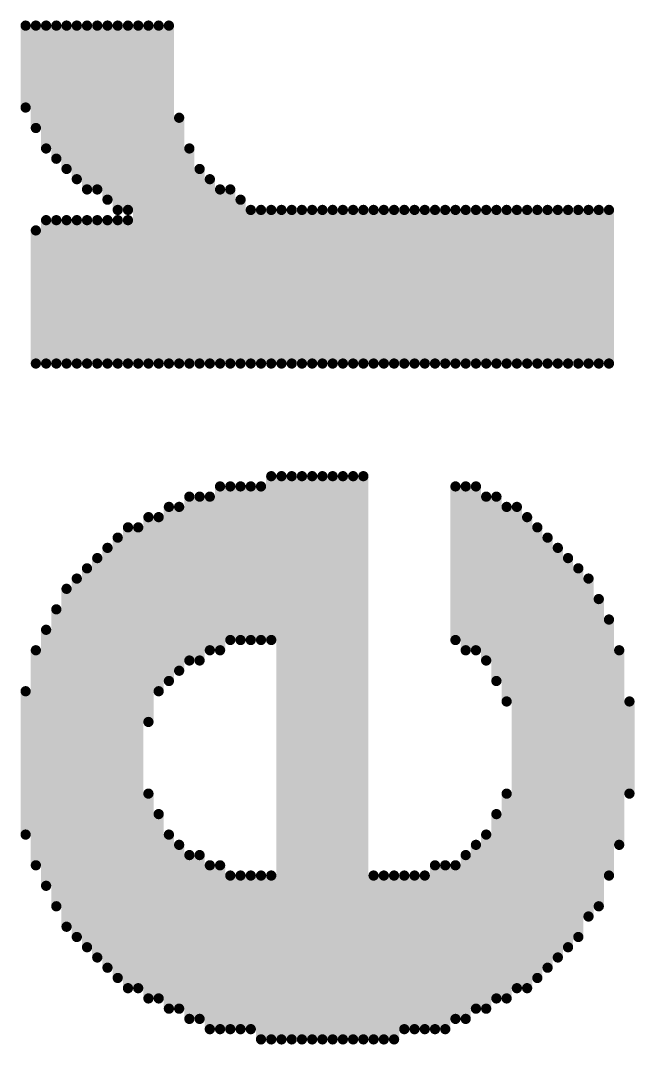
# Model space of a CAD drawing. Header units: millimetres. Extents: x 3.36 to 9.53, y 8.95 to 11.93.
# Drawn here: x 3.8679 to 3.9399, y 9.8846 to 10.0046 of the extents above; entities that cross this region are included whole.
import ezdxf

# ---------------------------------------------------------------- set-up
doc = ezdxf.new("R2010")
doc.units = ezdxf.units.MM
doc.header["$MEASUREMENT"] = 0
doc.layers.add('TOPOVERLAY', color=2, linetype='CONTINUOUS')

msp = doc.modelspace()

# ---------------------------------------------------------------- linework, layer by layer
at = {"layer": 'TOPOVERLAY', "const_width": 0.0012}
for points in [[(3.86849, 9.99437), (3.86849, 10.00397)], [(3.86969, 9.99197), (3.86969, 10.00397)], [(3.87089, 9.98957), (3.87089, 10.00397)], [(3.87209, 9.98837), (3.87209, 10.00397)], [(3.87329, 9.98717), (3.87329, 10.00397)], [(3.87449, 9.98597), (3.87449, 10.00397)], [(3.87569, 9.98477), (3.87569, 10.00397)], [(3.87689, 9.98477), (3.87689, 10.00397)], [(3.87809, 9.98357), (3.87809, 10.00397)], [(3.87929, 9.98237), (3.87929, 10.00397)], [(3.88049, 9.98237), (3.88049, 10.00397)], [(3.88169, 9.96437), (3.88169, 10.00397)], [(3.88289, 9.96437), (3.88289, 10.00397)], [(3.88409, 9.96437), (3.88409, 10.00397)], [(3.88529, 9.96437), (3.88529, 10.00397)], [(3.88649, 9.96437), (3.88649, 9.99317)], [(3.88769, 9.96437), (3.88769, 9.98957)], [(3.88889, 9.96437), (3.88889, 9.98717)], [(3.89009, 9.96437), (3.89009, 9.98597)], [(3.89129, 9.96437), (3.89129, 9.98477)], [(3.89249, 9.96437), (3.89249, 9.98477)], [(3.89369, 9.96437), (3.89369, 9.98357)], [(3.89489, 9.96437), (3.89489, 9.98237)], [(3.89609, 9.96437), (3.89609, 9.98237)], [(3.89729, 9.96437), (3.89729, 9.98237)], [(3.89849, 9.96437), (3.89849, 9.98237)], [(3.89969, 9.96437), (3.89969, 9.98237)], [(3.90089, 9.96437), (3.90089, 9.98237)], [(3.90209, 9.96437), (3.90209, 9.98237)], [(3.90329, 9.96437), (3.90329, 9.98237)], [(3.90449, 9.96437), (3.90449, 9.98237)], [(3.90569, 9.96437), (3.90569, 9.98237)], [(3.90689, 9.96437), (3.90689, 9.98237)], [(3.90809, 9.96437), (3.90809, 9.98237)], [(3.90929, 9.96437), (3.90929, 9.98237)], [(3.91049, 9.96437), (3.91049, 9.98237)], [(3.91169, 9.96437), (3.91169, 9.98237)], [(3.91289, 9.96437), (3.91289, 9.98237)], [(3.91409, 9.96437), (3.91409, 9.98237)], [(3.91529, 9.96437), (3.91529, 9.98237)], [(3.91649, 9.96437), (3.91649, 9.98237)], [(3.91769, 9.96437), (3.91769, 9.98237)], [(3.91889, 9.96437), (3.91889, 9.98237)], [(3.92009, 9.96437), (3.92009, 9.98237)], [(3.92129, 9.96437), (3.92129, 9.98237)], [(3.92249, 9.96437), (3.92249, 9.98237)], [(3.92369, 9.96437), (3.92369, 9.98237)], [(3.92489, 9.96437), (3.92489, 9.98237)], [(3.92609, 9.96437), (3.92609, 9.98237)], [(3.92729, 9.96437), (3.92729, 9.98237)], [(3.92849, 9.96437), (3.92849, 9.98237)], [(3.92969, 9.96437), (3.92969, 9.98237)], [(3.93089, 9.96437), (3.93089, 9.98237)], [(3.93209, 9.96437), (3.93209, 9.98237)], [(3.93329, 9.96437), (3.93329, 9.98237)], [(3.93449, 9.96437), (3.93449, 9.98237)], [(3.93569, 9.96437), (3.93569, 9.98237)], [(3.93689, 9.96437), (3.93689, 9.98237)], [(3.87089, 9.96437), (3.87089, 9.98117)], [(3.87209, 9.96437), (3.87209, 9.98117)], [(3.87329, 9.96437), (3.87329, 9.98117)], [(3.87449, 9.96437), (3.87449, 9.98117)], [(3.87569, 9.96437), (3.87569, 9.98117)], [(3.87689, 9.96437), (3.87689, 9.98117)], [(3.87809, 9.96437), (3.87809, 9.98117)], [(3.87929, 9.96437), (3.87929, 9.98117)], [(3.88049, 9.96437), (3.88049, 9.98117)], [(3.86969, 9.96437), (3.86969, 9.97997)], [(3.89729, 9.93197), (3.89729, 9.95117)], [(3.89849, 9.88517), (3.89849, 9.95117)], [(3.89969, 9.88517), (3.89969, 9.95117)], [(3.90089, 9.88517), (3.90089, 9.95117)], [(3.90209, 9.88517), (3.90209, 9.95117)], [(3.90329, 9.88517), (3.90329, 9.95117)], [(3.90449, 9.88517), (3.90449, 9.95117)], [(3.90569, 9.88517), (3.90569, 9.95117)], [(3.90689, 9.88517), (3.90689, 9.95117)], [(3.90809, 9.88517), (3.90809, 9.95117)], [(3.89129, 9.93077), (3.89129, 9.94997)], [(3.89249, 9.93197), (3.89249, 9.94997)], [(3.89369, 9.93197), (3.89369, 9.94997)], [(3.89489, 9.93197), (3.89489, 9.94997)], [(3.89609, 9.93197), (3.89609, 9.94997)], [(3.91889, 9.93197), (3.91889, 9.94997)], [(3.92009, 9.93077), (3.92009, 9.94997)], [(3.92129, 9.93077), (3.92129, 9.94997)], [(3.88769, 9.92957), (3.88769, 9.94877)], [(3.88889, 9.92957), (3.88889, 9.94877)], [(3.89009, 9.93077), (3.89009, 9.94877)], [(3.92249, 9.92957), (3.92249, 9.94877)], [(3.92369, 9.92717), (3.92369, 9.94877)], [(3.88529, 9.92717), (3.88529, 9.94757)], [(3.88649, 9.92837), (3.88649, 9.94757)], [(3.92489, 9.92477), (3.92489, 9.94757)], [(3.92609, 9.89117), (3.92609, 9.94757)], [(3.88289, 9.92237), (3.88289, 9.94637)], [(3.88409, 9.92597), (3.88409, 9.94637)], [(3.92729, 9.89117), (3.92729, 9.94637)], [(3.88049, 9.89117), (3.88049, 9.94517)], [(3.88169, 9.89117), (3.88169, 9.94517)], [(3.92849, 9.89237), (3.92849, 9.94517)], [(3.87929, 9.89237), (3.87929, 9.94397)], [(3.92969, 9.89357), (3.92969, 9.94397)], [(3.87809, 9.89357), (3.87809, 9.94277)], [(3.93089, 9.89477), (3.93089, 9.94277)], [(3.87689, 9.89477), (3.87689, 9.94157)], [(3.93209, 9.89597), (3.93209, 9.94157)], [(3.87569, 9.89597), (3.87569, 9.94037)], [(3.93329, 9.89717), (3.93329, 9.94037)], [(3.87449, 9.89717), (3.87449, 9.93917)], [(3.93449, 9.89957), (3.93449, 9.93917)], [(3.87329, 9.89837), (3.87329, 9.93797)], [(3.93569, 9.90077), (3.93569, 9.93677)], [(3.87209, 9.90077), (3.87209, 9.93557)], [(3.93689, 9.90437), (3.93689, 9.93437)], [(3.87089, 9.90317), (3.87089, 9.93317)], [(3.86969, 9.90557), (3.86969, 9.93077)], [(3.93809, 9.90797), (3.93809, 9.93077)], [(3.86849, 9.90917), (3.86849, 9.92597)], [(3.93929, 9.91397), (3.93929, 9.92477)], [(3.88289, 9.88997), (3.88289, 9.91397)], [(3.92489, 9.88997), (3.92489, 9.91397)], [(3.88409, 9.88997), (3.88409, 9.91157)], [(3.92369, 9.88997), (3.92369, 9.91157)], [(3.88529, 9.88877), (3.88529, 9.90917)], [(3.92249, 9.88877), (3.92249, 9.90917)], [(3.88649, 9.88877), (3.88649, 9.90797)], [(3.92129, 9.88877), (3.92129, 9.90797)], [(3.88769, 9.88757), (3.88769, 9.90677)], [(3.88889, 9.88757), (3.88889, 9.90677)], [(3.92009, 9.88757), (3.92009, 9.90677)], [(3.89009, 9.88637), (3.89009, 9.90557)], [(3.89129, 9.88637), (3.89129, 9.90557)], [(3.91649, 9.88637), (3.91649, 9.90557)], [(3.91769, 9.88637), (3.91769, 9.90557)], [(3.91889, 9.88757), (3.91889, 9.90557)], [(3.89249, 9.88637), (3.89249, 9.90437)], [(3.89369, 9.88637), (3.89369, 9.90437)], [(3.89489, 9.88637), (3.89489, 9.90437)], [(3.89609, 9.88517), (3.89609, 9.90437)], [(3.89729, 9.88517), (3.89729, 9.90437)], [(3.90929, 9.88517), (3.90929, 9.90437)], [(3.91049, 9.88517), (3.91049, 9.90437)], [(3.91169, 9.88517), (3.91169, 9.90437)], [(3.91289, 9.88637), (3.91289, 9.90437)], [(3.91409, 9.88637), (3.91409, 9.90437)], [(3.91529, 9.88637), (3.91529, 9.90437)]]:
    msp.add_lwpolyline(points, dxfattribs=at)
at = {"layer": 'TOPOVERLAY', "const_width": 0.0006}
for points in [[(3.86819, 10.00397, 1), (3.86879, 10.00397, 1)], [(3.86939, 10.00397, 1), (3.86999, 10.00397, 1)], [(3.87059, 10.00397, 1), (3.87119, 10.00397, 1)], [(3.87179, 10.00397, 1), (3.87239, 10.00397, 1)], [(3.87299, 10.00397, 1), (3.87359, 10.00397, 1)], [(3.87419, 10.00397, 1), (3.87479, 10.00397, 1)], [(3.87539, 10.00397, 1), (3.87599, 10.00397, 1)], [(3.87659, 10.00397, 1), (3.87719, 10.00397, 1)], [(3.87779, 10.00397, 1), (3.87839, 10.00397, 1)], [(3.87899, 10.00397, 1), (3.87959, 10.00397, 1)], [(3.88019, 10.00397, 1), (3.88079, 10.00397, 1)], [(3.88139, 10.00397, 1), (3.88199, 10.00397, 1)], [(3.88259, 10.00397, 1), (3.88319, 10.00397, 1)], [(3.88379, 10.00397, 1), (3.88439, 10.00397, 1)], [(3.88499, 10.00397, 1), (3.88559, 10.00397, 1)], [(3.86819, 9.99437, 1), (3.86879, 9.99437, 1)], [(3.88619, 9.99317, 1), (3.88679, 9.99317, 1)], [(3.86939, 9.99197, 1), (3.86999, 9.99197, 1)], [(3.87059, 9.98957, 1), (3.87119, 9.98957, 1)], [(3.88739, 9.98957, 1), (3.88799, 9.98957, 1)], [(3.87179, 9.98837, 1), (3.87239, 9.98837, 1)], [(3.87299, 9.98717, 1), (3.87359, 9.98717, 1)], [(3.88859, 9.98717, 1), (3.88919, 9.98717, 1)], [(3.87419, 9.98597, 1), (3.87479, 9.98597, 1)], [(3.88979, 9.98597, 1), (3.89039, 9.98597, 1)], [(3.87539, 9.98477, 1), (3.87599, 9.98477, 1)], [(3.87659, 9.98477, 1), (3.87719, 9.98477, 1)], [(3.89099, 9.98477, 1), (3.89159, 9.98477, 1)], [(3.89219, 9.98477, 1), (3.89279, 9.98477, 1)], [(3.87779, 9.98357, 1), (3.87839, 9.98357, 1)], [(3.89339, 9.98357, 1), (3.89399, 9.98357, 1)], [(3.87899, 9.98237, 1), (3.87959, 9.98237, 1)], [(3.88019, 9.98237, 1), (3.88079, 9.98237, 1)], [(3.89459, 9.98237, 1), (3.89519, 9.98237, 1)], [(3.89579, 9.98237, 1), (3.89639, 9.98237, 1)], [(3.89699, 9.98237, 1), (3.89759, 9.98237, 1)], [(3.89819, 9.98237, 1), (3.89879, 9.98237, 1)], [(3.89939, 9.98237, 1), (3.89999, 9.98237, 1)], [(3.90059, 9.98237, 1), (3.90119, 9.98237, 1)], [(3.90179, 9.98237, 1), (3.90239, 9.98237, 1)], [(3.90299, 9.98237, 1), (3.90359, 9.98237, 1)], [(3.90419, 9.98237, 1), (3.90479, 9.98237, 1)], [(3.90539, 9.98237, 1), (3.90599, 9.98237, 1)], [(3.90659, 9.98237, 1), (3.90719, 9.98237, 1)], [(3.90779, 9.98237, 1), (3.90839, 9.98237, 1)], [(3.90899, 9.98237, 1), (3.90959, 9.98237, 1)], [(3.91019, 9.98237, 1), (3.91079, 9.98237, 1)], [(3.91139, 9.98237, 1), (3.91199, 9.98237, 1)], [(3.91259, 9.98237, 1), (3.91319, 9.98237, 1)], [(3.91379, 9.98237, 1), (3.91439, 9.98237, 1)], [(3.91499, 9.98237, 1), (3.91559, 9.98237, 1)], [(3.91619, 9.98237, 1), (3.91679, 9.98237, 1)], [(3.91739, 9.98237, 1), (3.91799, 9.98237, 1)], [(3.91859, 9.98237, 1), (3.91919, 9.98237, 1)], [(3.91979, 9.98237, 1), (3.92039, 9.98237, 1)], [(3.92099, 9.98237, 1), (3.92159, 9.98237, 1)], [(3.92219, 9.98237, 1), (3.92279, 9.98237, 1)], [(3.92339, 9.98237, 1), (3.92399, 9.98237, 1)], [(3.92459, 9.98237, 1), (3.92519, 9.98237, 1)], [(3.92579, 9.98237, 1), (3.92639, 9.98237, 1)], [(3.92699, 9.98237, 1), (3.92759, 9.98237, 1)], [(3.92819, 9.98237, 1), (3.92879, 9.98237, 1)], [(3.92939, 9.98237, 1), (3.92999, 9.98237, 1)], [(3.93059, 9.98237, 1), (3.93119, 9.98237, 1)], [(3.93179, 9.98237, 1), (3.93239, 9.98237, 1)], [(3.93299, 9.98237, 1), (3.93359, 9.98237, 1)], [(3.93419, 9.98237, 1), (3.93479, 9.98237, 1)], [(3.93539, 9.98237, 1), (3.93599, 9.98237, 1)], [(3.93659, 9.98237, 1), (3.93719, 9.98237, 1)], [(3.87059, 9.98117, 1), (3.87119, 9.98117, 1)], [(3.87179, 9.98117, 1), (3.87239, 9.98117, 1)], [(3.87299, 9.98117, 1), (3.87359, 9.98117, 1)], [(3.87419, 9.98117, 1), (3.87479, 9.98117, 1)], [(3.87539, 9.98117, 1), (3.87599, 9.98117, 1)], [(3.87659, 9.98117, 1), (3.87719, 9.98117, 1)], [(3.87779, 9.98117, 1), (3.87839, 9.98117, 1)], [(3.87899, 9.98117, 1), (3.87959, 9.98117, 1)], [(3.88019, 9.98117, 1), (3.88079, 9.98117, 1)], [(3.86939, 9.97997, 1), (3.86999, 9.97997, 1)], [(3.86939, 9.96437, 1), (3.86999, 9.96437, 1)], [(3.87059, 9.96437, 1), (3.87119, 9.96437, 1)], [(3.87179, 9.96437, 1), (3.87239, 9.96437, 1)], [(3.87299, 9.96437, 1), (3.87359, 9.96437, 1)], [(3.87419, 9.96437, 1), (3.87479, 9.96437, 1)], [(3.87539, 9.96437, 1), (3.87599, 9.96437, 1)], [(3.87659, 9.96437, 1), (3.87719, 9.96437, 1)], [(3.87779, 9.96437, 1), (3.87839, 9.96437, 1)], [(3.87899, 9.96437, 1), (3.87959, 9.96437, 1)], [(3.88019, 9.96437, 1), (3.88079, 9.96437, 1)], [(3.88139, 9.96437, 1), (3.88199, 9.96437, 1)], [(3.88259, 9.96437, 1), (3.88319, 9.96437, 1)], [(3.88379, 9.96437, 1), (3.88439, 9.96437, 1)], [(3.88499, 9.96437, 1), (3.88559, 9.96437, 1)], [(3.88619, 9.96437, 1), (3.88679, 9.96437, 1)], [(3.88739, 9.96437, 1), (3.88799, 9.96437, 1)], [(3.88859, 9.96437, 1), (3.88919, 9.96437, 1)], [(3.88979, 9.96437, 1), (3.89039, 9.96437, 1)], [(3.89099, 9.96437, 1), (3.89159, 9.96437, 1)], [(3.89219, 9.96437, 1), (3.89279, 9.96437, 1)], [(3.89339, 9.96437, 1), (3.89399, 9.96437, 1)], [(3.89459, 9.96437, 1), (3.89519, 9.96437, 1)], [(3.89579, 9.96437, 1), (3.89639, 9.96437, 1)], [(3.89699, 9.96437, 1), (3.89759, 9.96437, 1)], [(3.89819, 9.96437, 1), (3.89879, 9.96437, 1)], [(3.89939, 9.96437, 1), (3.89999, 9.96437, 1)], [(3.90059, 9.96437, 1), (3.90119, 9.96437, 1)], [(3.90179, 9.96437, 1), (3.90239, 9.96437, 1)], [(3.90299, 9.96437, 1), (3.90359, 9.96437, 1)], [(3.90419, 9.96437, 1), (3.90479, 9.96437, 1)], [(3.90539, 9.96437, 1), (3.90599, 9.96437, 1)], [(3.90659, 9.96437, 1), (3.90719, 9.96437, 1)], [(3.90779, 9.96437, 1), (3.90839, 9.96437, 1)], [(3.90899, 9.96437, 1), (3.90959, 9.96437, 1)], [(3.91019, 9.96437, 1), (3.91079, 9.96437, 1)], [(3.91139, 9.96437, 1), (3.91199, 9.96437, 1)], [(3.91259, 9.96437, 1), (3.91319, 9.96437, 1)], [(3.91379, 9.96437, 1), (3.91439, 9.96437, 1)], [(3.91499, 9.96437, 1), (3.91559, 9.96437, 1)], [(3.91619, 9.96437, 1), (3.91679, 9.96437, 1)], [(3.91739, 9.96437, 1), (3.91799, 9.96437, 1)], [(3.91859, 9.96437, 1), (3.91919, 9.96437, 1)], [(3.91979, 9.96437, 1), (3.92039, 9.96437, 1)], [(3.92099, 9.96437, 1), (3.92159, 9.96437, 1)], [(3.92219, 9.96437, 1), (3.92279, 9.96437, 1)], [(3.92339, 9.96437, 1), (3.92399, 9.96437, 1)], [(3.92459, 9.96437, 1), (3.92519, 9.96437, 1)], [(3.92579, 9.96437, 1), (3.92639, 9.96437, 1)], [(3.92699, 9.96437, 1), (3.92759, 9.96437, 1)], [(3.92819, 9.96437, 1), (3.92879, 9.96437, 1)], [(3.92939, 9.96437, 1), (3.92999, 9.96437, 1)], [(3.93059, 9.96437, 1), (3.93119, 9.96437, 1)], [(3.93179, 9.96437, 1), (3.93239, 9.96437, 1)], [(3.93299, 9.96437, 1), (3.93359, 9.96437, 1)], [(3.93419, 9.96437, 1), (3.93479, 9.96437, 1)], [(3.93539, 9.96437, 1), (3.93599, 9.96437, 1)], [(3.93659, 9.96437, 1), (3.93719, 9.96437, 1)], [(3.89699, 9.95117, 1), (3.89759, 9.95117, 1)], [(3.89819, 9.95117, 1), (3.89879, 9.95117, 1)], [(3.89939, 9.95117, 1), (3.89999, 9.95117, 1)], [(3.90059, 9.95117, 1), (3.90119, 9.95117, 1)], [(3.90179, 9.95117, 1), (3.90239, 9.95117, 1)], [(3.90299, 9.95117, 1), (3.90359, 9.95117, 1)], [(3.90419, 9.95117, 1), (3.90479, 9.95117, 1)], [(3.90539, 9.95117, 1), (3.90599, 9.95117, 1)], [(3.90659, 9.95117, 1), (3.90719, 9.95117, 1)], [(3.90779, 9.95117, 1), (3.90839, 9.95117, 1)], [(3.89099, 9.94997, 1), (3.89159, 9.94997, 1)], [(3.89219, 9.94997, 1), (3.89279, 9.94997, 1)], [(3.89339, 9.94997, 1), (3.89399, 9.94997, 1)], [(3.89459, 9.94997, 1), (3.89519, 9.94997, 1)], [(3.89579, 9.94997, 1), (3.89639, 9.94997, 1)], [(3.91859, 9.94997, 1), (3.91919, 9.94997, 1)], [(3.91979, 9.94997, 1), (3.92039, 9.94997, 1)], [(3.92099, 9.94997, 1), (3.92159, 9.94997, 1)], [(3.88739, 9.94877, 1), (3.88799, 9.94877, 1)], [(3.88859, 9.94877, 1), (3.88919, 9.94877, 1)], [(3.88979, 9.94877, 1), (3.89039, 9.94877, 1)], [(3.92219, 9.94877, 1), (3.92279, 9.94877, 1)], [(3.92339, 9.94877, 1), (3.92399, 9.94877, 1)], [(3.88499, 9.94757, 1), (3.88559, 9.94757, 1)], [(3.88619, 9.94757, 1), (3.88679, 9.94757, 1)], [(3.92459, 9.94757, 1), (3.92519, 9.94757, 1)], [(3.92579, 9.94757, 1), (3.92639, 9.94757, 1)], [(3.88259, 9.94637, 1), (3.88319, 9.94637, 1)], [(3.88379, 9.94637, 1), (3.88439, 9.94637, 1)], [(3.92699, 9.94637, 1), (3.92759, 9.94637, 1)], [(3.88019, 9.94517, 1), (3.88079, 9.94517, 1)], [(3.88139, 9.94517, 1), (3.88199, 9.94517, 1)], [(3.92819, 9.94517, 1), (3.92879, 9.94517, 1)], [(3.87899, 9.94397, 1), (3.87959, 9.94397, 1)], [(3.92939, 9.94397, 1), (3.92999, 9.94397, 1)], [(3.87779, 9.94277, 1), (3.87839, 9.94277, 1)], [(3.93059, 9.94277, 1), (3.93119, 9.94277, 1)], [(3.87659, 9.94157, 1), (3.87719, 9.94157, 1)], [(3.93179, 9.94157, 1), (3.93239, 9.94157, 1)], [(3.87539, 9.94037, 1), (3.87599, 9.94037, 1)], [(3.93299, 9.94037, 1), (3.93359, 9.94037, 1)], [(3.87419, 9.93917, 1), (3.87479, 9.93917, 1)], [(3.93419, 9.93917, 1), (3.93479, 9.93917, 1)], [(3.87299, 9.93797, 1), (3.87359, 9.93797, 1)], [(3.93539, 9.93677, 1), (3.93599, 9.93677, 1)], [(3.87179, 9.93557, 1), (3.87239, 9.93557, 1)], [(3.93659, 9.93437, 1), (3.93719, 9.93437, 1)], [(3.87059, 9.93317, 1), (3.87119, 9.93317, 1)], [(3.89219, 9.93197, 1), (3.89279, 9.93197, 1)], [(3.89339, 9.93197, 1), (3.89399, 9.93197, 1)], [(3.89459, 9.93197, 1), (3.89519, 9.93197, 1)], [(3.89579, 9.93197, 1), (3.89639, 9.93197, 1)], [(3.89699, 9.93197, 1), (3.89759, 9.93197, 1)], [(3.91859, 9.93197, 1), (3.91919, 9.93197, 1)], [(3.86939, 9.93077, 1), (3.86999, 9.93077, 1)], [(3.88979, 9.93077, 1), (3.89039, 9.93077, 1)], [(3.89099, 9.93077, 1), (3.89159, 9.93077, 1)], [(3.91979, 9.93077, 1), (3.92039, 9.93077, 1)], [(3.92099, 9.93077, 1), (3.92159, 9.93077, 1)], [(3.93779, 9.93077, 1), (3.93839, 9.93077, 1)], [(3.88739, 9.92957, 1), (3.88799, 9.92957, 1)], [(3.88859, 9.92957, 1), (3.88919, 9.92957, 1)], [(3.92219, 9.92957, 1), (3.92279, 9.92957, 1)], [(3.88619, 9.92837, 1), (3.88679, 9.92837, 1)], [(3.88499, 9.92717, 1), (3.88559, 9.92717, 1)], [(3.92339, 9.92717, 1), (3.92399, 9.92717, 1)], [(3.86819, 9.92597, 1), (3.86879, 9.92597, 1)], [(3.88379, 9.92597, 1), (3.88439, 9.92597, 1)], [(3.92459, 9.92477, 1), (3.92519, 9.92477, 1)], [(3.93899, 9.92477, 1), (3.93959, 9.92477, 1)], [(3.88259, 9.92237, 1), (3.88319, 9.92237, 1)], [(3.88259, 9.91397, 1), (3.88319, 9.91397, 1)], [(3.92459, 9.91397, 1), (3.92519, 9.91397, 1)], [(3.93899, 9.91397, 1), (3.93959, 9.91397, 1)], [(3.88379, 9.91157, 1), (3.88439, 9.91157, 1)], [(3.92339, 9.91157, 1), (3.92399, 9.91157, 1)], [(3.86819, 9.90917, 1), (3.86879, 9.90917, 1)], [(3.88499, 9.90917, 1), (3.88559, 9.90917, 1)], [(3.92219, 9.90917, 1), (3.92279, 9.90917, 1)], [(3.88619, 9.90797, 1), (3.88679, 9.90797, 1)], [(3.92099, 9.90797, 1), (3.92159, 9.90797, 1)], [(3.93779, 9.90797, 1), (3.93839, 9.90797, 1)], [(3.88739, 9.90677, 1), (3.88799, 9.90677, 1)], [(3.88859, 9.90677, 1), (3.88919, 9.90677, 1)], [(3.91979, 9.90677, 1), (3.92039, 9.90677, 1)], [(3.86939, 9.90557, 1), (3.86999, 9.90557, 1)], [(3.88979, 9.90557, 1), (3.89039, 9.90557, 1)], [(3.89099, 9.90557, 1), (3.89159, 9.90557, 1)], [(3.91619, 9.90557, 1), (3.91679, 9.90557, 1)], [(3.91739, 9.90557, 1), (3.91799, 9.90557, 1)], [(3.91859, 9.90557, 1), (3.91919, 9.90557, 1)], [(3.89219, 9.90437, 1), (3.89279, 9.90437, 1)], [(3.89339, 9.90437, 1), (3.89399, 9.90437, 1)], [(3.89459, 9.90437, 1), (3.89519, 9.90437, 1)], [(3.89579, 9.90437, 1), (3.89639, 9.90437, 1)], [(3.89699, 9.90437, 1), (3.89759, 9.90437, 1)], [(3.90899, 9.90437, 1), (3.90959, 9.90437, 1)], [(3.91019, 9.90437, 1), (3.91079, 9.90437, 1)], [(3.91139, 9.90437, 1), (3.91199, 9.90437, 1)], [(3.91259, 9.90437, 1), (3.91319, 9.90437, 1)], [(3.91379, 9.90437, 1), (3.91439, 9.90437, 1)], [(3.91499, 9.90437, 1), (3.91559, 9.90437, 1)], [(3.93659, 9.90437, 1), (3.93719, 9.90437, 1)], [(3.87059, 9.90317, 1), (3.87119, 9.90317, 1)], [(3.87179, 9.90077, 1), (3.87239, 9.90077, 1)], [(3.93539, 9.90077, 1), (3.93599, 9.90077, 1)], [(3.93419, 9.89957, 1), (3.93479, 9.89957, 1)], [(3.87299, 9.89837, 1), (3.87359, 9.89837, 1)], [(3.87419, 9.89717, 1), (3.87479, 9.89717, 1)], [(3.93299, 9.89717, 1), (3.93359, 9.89717, 1)], [(3.87539, 9.89597, 1), (3.87599, 9.89597, 1)], [(3.93179, 9.89597, 1), (3.93239, 9.89597, 1)], [(3.87659, 9.89477, 1), (3.87719, 9.89477, 1)], [(3.93059, 9.89477, 1), (3.93119, 9.89477, 1)], [(3.87779, 9.89357, 1), (3.87839, 9.89357, 1)], [(3.92939, 9.89357, 1), (3.92999, 9.89357, 1)], [(3.87899, 9.89237, 1), (3.87959, 9.89237, 1)], [(3.92819, 9.89237, 1), (3.92879, 9.89237, 1)], [(3.88019, 9.89117, 1), (3.88079, 9.89117, 1)], [(3.88139, 9.89117, 1), (3.88199, 9.89117, 1)], [(3.92579, 9.89117, 1), (3.92639, 9.89117, 1)], [(3.92699, 9.89117, 1), (3.92759, 9.89117, 1)], [(3.88259, 9.88997, 1), (3.88319, 9.88997, 1)], [(3.88379, 9.88997, 1), (3.88439, 9.88997, 1)], [(3.92339, 9.88997, 1), (3.92399, 9.88997, 1)], [(3.92459, 9.88997, 1), (3.92519, 9.88997, 1)], [(3.88499, 9.88877, 1), (3.88559, 9.88877, 1)], [(3.88619, 9.88877, 1), (3.88679, 9.88877, 1)], [(3.92099, 9.88877, 1), (3.92159, 9.88877, 1)], [(3.92219, 9.88877, 1), (3.92279, 9.88877, 1)], [(3.88739, 9.88757, 1), (3.88799, 9.88757, 1)], [(3.88859, 9.88757, 1), (3.88919, 9.88757, 1)], [(3.91859, 9.88757, 1), (3.91919, 9.88757, 1)], [(3.91979, 9.88757, 1), (3.92039, 9.88757, 1)], [(3.88979, 9.88637, 1), (3.89039, 9.88637, 1)], [(3.89099, 9.88637, 1), (3.89159, 9.88637, 1)], [(3.89219, 9.88637, 1), (3.89279, 9.88637, 1)], [(3.89339, 9.88637, 1), (3.89399, 9.88637, 1)], [(3.89459, 9.88637, 1), (3.89519, 9.88637, 1)], [(3.91259, 9.88637, 1), (3.91319, 9.88637, 1)], [(3.91379, 9.88637, 1), (3.91439, 9.88637, 1)], [(3.91499, 9.88637, 1), (3.91559, 9.88637, 1)], [(3.91619, 9.88637, 1), (3.91679, 9.88637, 1)], [(3.91739, 9.88637, 1), (3.91799, 9.88637, 1)], [(3.89579, 9.88517, 1), (3.89639, 9.88517, 1)], [(3.89699, 9.88517, 1), (3.89759, 9.88517, 1)], [(3.89819, 9.88517, 1), (3.89879, 9.88517, 1)], [(3.89939, 9.88517, 1), (3.89999, 9.88517, 1)], [(3.90059, 9.88517, 1), (3.90119, 9.88517, 1)], [(3.90179, 9.88517, 1), (3.90239, 9.88517, 1)], [(3.90299, 9.88517, 1), (3.90359, 9.88517, 1)], [(3.90419, 9.88517, 1), (3.90479, 9.88517, 1)], [(3.90539, 9.88517, 1), (3.90599, 9.88517, 1)], [(3.90659, 9.88517, 1), (3.90719, 9.88517, 1)], [(3.90779, 9.88517, 1), (3.90839, 9.88517, 1)], [(3.90899, 9.88517, 1), (3.90959, 9.88517, 1)], [(3.91019, 9.88517, 1), (3.91079, 9.88517, 1)], [(3.91139, 9.88517, 1), (3.91199, 9.88517, 1)]]:
    msp.add_lwpolyline(points, format="xyb", close=True, dxfattribs=at)

doc.saveas('drawing.dxf')
